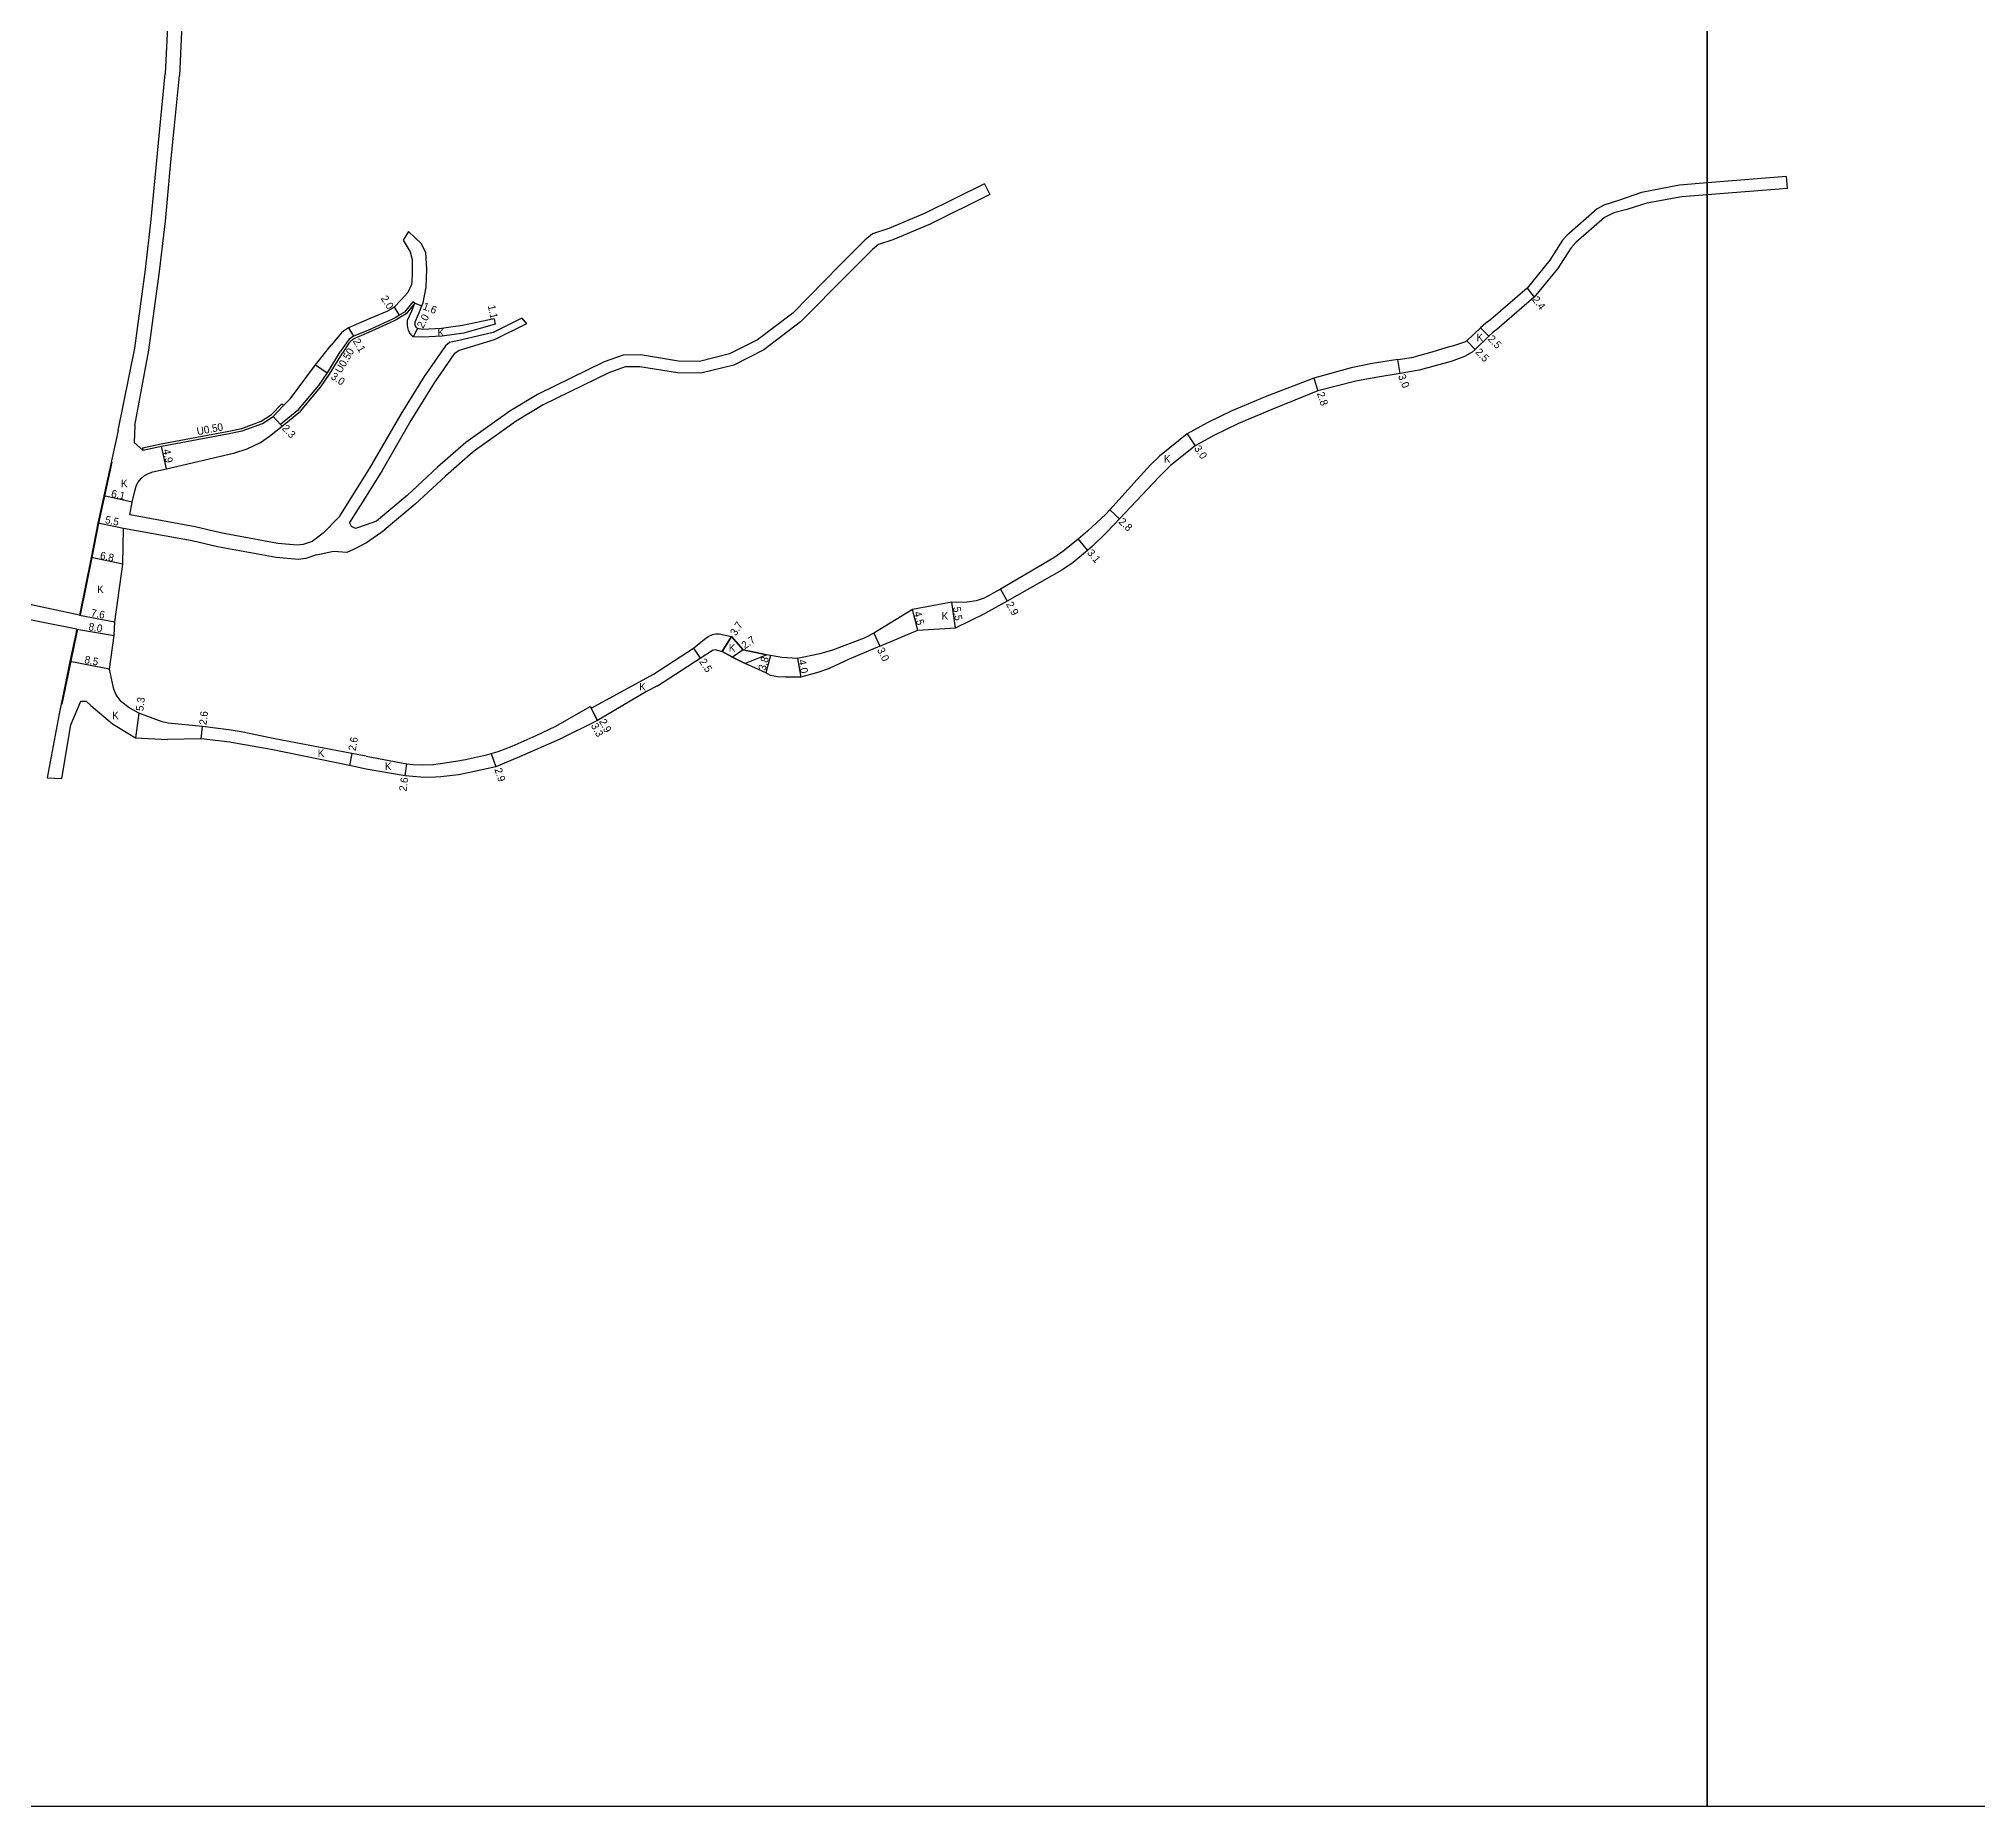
# Model space of a CAD drawing. Header units: metres. Extents: x -8000 to -4000, y -96000 to -93000.
# Drawn here: x -5951.5 to -5543.1, y -96000 to -95627.6 of the extents above; entities that cross this region are included whole.
import ezdxf

# ---------------------------------------------------------------- set-up
doc = ezdxf.new("R2010")
doc.units = ezdxf.units.M
doc.header["$LTSCALE"] = 2.5
for name, color, linetype in [('側溝・桝', 7, 'Continuous'), ('図郭', 7, 'Continuous'), ('幅員', 7, 'Continuous'), ('歩道・分離帯・安全施設', 7, 'Continuous'), ('舗装', 7, 'Continuous'), ('道路', 7, 'Continuous')]:
    doc.layers.add(name, color=color, linetype=linetype)
doc.styles.get("Standard").update_dxf_attribs({"font": ''})
doc.styles.get('Standard').set_extended_font_data('@MS PGothic')

msp = doc.modelspace()

# ---------------------------------------------------------------- linework, layer by layer
at = {"layer": '側溝・桝'}
for points in [[(-5872.27, -95683.34), (-5874.09, -95685.59), (-5875.27, -95686.31), (-5876.02, -95686.77), (-5876.71, -95687.15), (-5881.34, -95689.25), (-5882.52, -95689.74)], [(-5882.52, -95689.74), (-5884.94, -95690.75), (-5885.72, -95691.32), (-5886.12, -95691.76), (-5887.51, -95693.84)], [(-5900.22, -95709.25), (-5896.35, -95706.06), (-5892.07, -95700.97), (-5890.24, -95698.26), (-5887.51, -95693.84)], [(-5929.64, -95713.81), (-5925.7, -95712.97), (-5911.77, -95710.36), (-5908.71, -95709.76), (-5904.58, -95708.22), (-5902.42, -95706.79), (-5900.26, -95704.56)], [(-5899.9, -95704.91), (-5900.26, -95704.56)], [(-5929.64, -95713.81), (-5929.54, -95714.29)]]:
    msp.add_lwpolyline(points, dxfattribs=at)
at = {"layer": '図郭'}
for points in [[(-6400, -96000), (-5600, -96000), (-5600, -95400), (-6400, -95400)], [(-5600, -96000), (-4800, -96000), (-4800, -95400), (-5600, -95400)]]:
    msp.add_lwpolyline(points, close=True, dxfattribs=at)
at = {"layer": '幅員'}
for points in [[(-5637.92, -95680.16), (-5636.46, -95682.07)], [(-5876.58, -95684.18), (-5875.53, -95685.88)], [(-5872.27, -95683.34), (-5870.78, -95683.92)], [(-5886.24, -95688.5), (-5885.18, -95690.31)], [(-5871.65, -95688.65), (-5872.56, -95690.43)], [(-5855.55, -95686.65), (-5855.32, -95687.73)], [(-5647.73, -95688.51), (-5646, -95690.31)], [(-5650.62, -95691.29), (-5648.88, -95693.09)], [(-5893.18, -95696.36), (-5890.69, -95698.04)], [(-5664.66, -95698.13), (-5665.19, -95695.18)], [(-5682.87, -95699.12), (-5682, -95701.78)], [(-5902.1, -95707.18), (-5900.55, -95708.88)], [(-5709.54, -95710.88), (-5707.87, -95713.37)], [(-5924.58, -95718.25), (-5925.6, -95713.46)], [(-5931.8, -95725.25), (-5937.75, -95723.95)], [(-5725.84, -95726.86), (-5723.8, -95728.78)], [(-5933.61, -95730.78), (-5939, -95729.66)], [(-5732.52, -95733.03), (-5730.54, -95735.42)], [(-5933.78, -95738.33), (-5940.44, -95736.92)], [(-5748.85, -95743.58), (-5747.44, -95746.11)], [(-5758.34, -95751.74), (-5759.14, -95746.3)], [(-5942.9, -95749.07), (-5935.43, -95750.45)], [(-5766.29, -95752.25), (-5767.4, -95747.88)], [(-5943.47, -95751.99), (-5935.59, -95753.35)], [(-5805.55, -95753.58), (-5807.51, -95756.72)], [(-5775.58, -95752.89), (-5774.26, -95755.59)], [(-5936.55, -95760.47), (-5944.89, -95758.8)], [(-5813.52, -95756.05), (-5812.15, -95758.14)], [(-5803.11, -95756.35), (-5805.31, -95757.91)], [(-5797.31, -95757.58), (-5798.32, -95761.24)], [(-5791.62, -95758.19), (-5790.9, -95762.13)], [(-5930.41, -95769.68), (-5931.05, -95774.94)], [(-5835.31, -95768.34), (-5833.76, -95771.25)], [(-5833.76, -95771.25), (-5835.12, -95768.69)], [(-5917.24, -95775.14), (-5916.96, -95772.55)], [(-5885.53, -95778.21), (-5886, -95780.76)], [(-5874.29, -95782.95), (-5873.91, -95780.38)], [(-5856.13, -95778.24), (-5855.21, -95780.99)]]:
    msp.add_lwpolyline(points, dxfattribs=at)
at = {"layer": '歩道・分離帯・安全施設'}
for points in [[(-5936.05, -95716.84), (-5937.61, -95723.98), (-5938.85, -95729.69), (-5940.29, -95736.95), (-5942.75, -95749.1)], [(-5943.33, -95752.03), (-5946.59, -95767.81)]]:
    msp.add_lwpolyline(points, dxfattribs=at)
at = {"layer": '道路'}
for points in [[(-5923.51, -95556.6), (-5923.08, -95589.82), (-5923.87, -95615.24), (-5924.83, -95635.05)], [(-5920.51, -95556.57), (-5920.08, -95589.85), (-5920.87, -95615.35), (-5921.84, -95635.34)], [(-5925.96, -95646.6), (-5924.83, -95635.05)], [(-5922.94, -95646.6), (-5921.84, -95635.34)], [(-5934.73, -95710.13), (-5931.2, -95692.78), (-5929.01, -95676.25), (-5927.78, -95665.73), (-5926.61, -95653.27), (-5925.96, -95646.6)], [(-5931.24, -95709.09), (-5928.24, -95693.25), (-5926.04, -95676.63), (-5924.79, -95666.05), (-5923.62, -95653.59), (-5922.94, -95646.6)], [(-5583.31, -95656.68), (-5600, -95657.98)], [(-5583.12, -95659.17), (-5583.31, -95656.68)], [(-5752.23, -95658.21), (-5764.75, -95664.4), (-5772.41, -95667.62), (-5775.81, -95668.75), (-5777.42, -95670.06)], [(-5751.12, -95660.46), (-5763.71, -95666.68), (-5771.53, -95669.96), (-5774.59, -95670.98), (-5775.85, -95672)], [(-5752.23, -95658.21), (-5751.12, -95660.46)], [(-5600, -95657.98), (-5605.83, -95658.44), (-5613.82, -95660.01), (-5618.47, -95661.62), (-5621.77, -95662.71), (-5623.2, -95663.46), (-5629.57, -95669.06), (-5630.45, -95670.04), (-5633.17, -95674.3), (-5637.92, -95680.16)], [(-5600, -95660.49), (-5605.36, -95660.91), (-5612.7, -95662.29), (-5616.94, -95663.6), (-5619.66, -95664.28), (-5621.65, -95665.26), (-5627.67, -95670.57), (-5628.75, -95671.75), (-5631.57, -95676.1), (-5636.46, -95682.07)], [(-5583.12, -95659.17), (-5600, -95660.49)], [(-5777.42, -95670.06), (-5782.69, -95675.31), (-5792.63, -95685.42), (-5800.06, -95691.05), (-5805.95, -95694.04), (-5812.26, -95695.61), (-5816.7, -95695.52), (-5824.68, -95694.24), (-5828.33, -95694.29), (-5832.36, -95695.68), (-5846.4, -95702.58), (-5852.23, -95706.11), (-5861.48, -95712.71), (-5867.44, -95717.92), (-5873.83, -95723.83), (-5880.33, -95729.25)], [(-5873.55, -95668.21), (-5874.68, -95670.06)], [(-5874.68, -95670.06), (-5873.19, -95672.55), (-5872.82, -95674.15), (-5872.79, -95677.13)], [(-5869.83, -95679.94), (-5869.69, -95676.16), (-5869.9, -95672.68), (-5870.92, -95670.75), (-5873.55, -95668.21)], [(-5775.85, -95672), (-5780.91, -95677.07), (-5790.98, -95687.3), (-5798.73, -95693.18), (-5805.07, -95696.4), (-5811.98, -95698.11), (-5816.93, -95698.01), (-5824.86, -95696.74), (-5827.9, -95696.78), (-5831.4, -95697.99), (-5845.2, -95704.78), (-5850.86, -95708.2), (-5859.93, -95714.67), (-5865.77, -95719.78), (-5872.19, -95725.71), (-5878.73, -95731.17)], [(-5872.79, -95677.13), (-5872.84, -95678.69), (-5872.97, -95679.39)], [(-5872.97, -95679.39), (-5873.74, -95681.06), (-5875.09, -95682.66), (-5876.58, -95684.18)], [(-5870.51, -95683.23), (-5869.83, -95679.94)], [(-5637.92, -95680.16), (-5645.57, -95686.78), (-5646.64, -95687.57), (-5647.73, -95688.51)], [(-5636.46, -95682.07), (-5644.34, -95688.85), (-5645.11, -95689.44), (-5646, -95690.31)], [(-5872.66, -95683.02), (-5874.42, -95685.2), (-5875.53, -95685.88), (-5876.24, -95686.32), (-5876.98, -95686.72), (-5881.54, -95688.79), (-5882.52, -95689.2)], [(-5876.58, -95684.18), (-5877.21, -95684.62), (-5878.11, -95685.1), (-5882.38, -95686.86), (-5882.52, -95686.92)], [(-5855.32, -95687.73), (-5861.93, -95689.65), (-5866.45, -95690.27), (-5870.61, -95690.47), (-5872.56, -95690.43), (-5873, -95690.01), (-5873.35, -95689.54), (-5873.6, -95689.05), (-5873.75, -95688.47), (-5873.81, -95687.89), (-5873.82, -95687.23), (-5873.77, -95686.89), (-5872.9, -95684.92), (-5872.27, -95683.34)], [(-5872.27, -95683.34), (-5872.66, -95683.02)], [(-5855.55, -95686.65), (-5862.2, -95688.07), (-5866.59, -95688.68), (-5870.6, -95688.87), (-5871.65, -95688.65), (-5871.9, -95688.49), (-5872.11, -95688.21), (-5872.19, -95687.95), (-5872.2, -95687.78), (-5872.19, -95687.3), (-5872.18, -95687.26), (-5871.41, -95685.52), (-5870.78, -95683.92)], [(-5870.78, -95683.92), (-5870.51, -95683.23)], [(-5849.68, -95686.48), (-5855.76, -95689.52), (-5863.25, -95691.25)], [(-5849.68, -95686.48), (-5848.73, -95687.68)], [(-5882.52, -95686.92), (-5886.24, -95688.5), (-5887.26, -95689.2), (-5887.66, -95689.56), (-5889.86, -95692.18)], [(-5882.52, -95689.2), (-5885.18, -95690.31), (-5886.05, -95690.95), (-5886.52, -95691.45), (-5887.94, -95693.58)], [(-5848.73, -95687.68), (-5855.5, -95691.05), (-5862.93, -95693.32)], [(-5855.55, -95686.65), (-5855.32, -95687.73)], [(-5647.73, -95688.51), (-5650.62, -95691.29)], [(-5647.73, -95688.51), (-5650.62, -95691.29)], [(-5646, -95690.31), (-5648.88, -95693.09)], [(-5646, -95690.31), (-5648.88, -95693.09)], [(-5929.54, -95714.29), (-5925.6, -95713.46), (-5911.68, -95710.86), (-5908.58, -95710.24), (-5904.35, -95708.67), (-5902.1, -95707.18), (-5899.9, -95704.91), (-5898.46, -95703.42), (-5893.18, -95696.36), (-5889.86, -95692.18)], [(-5900.55, -95708.88), (-5900.53, -95708.86), (-5896.7, -95705.7), (-5892.47, -95700.67), (-5890.66, -95697.99), (-5887.94, -95693.58)], [(-5863.25, -95691.25), (-5864.97, -95691.62), (-5865.8, -95692.32), (-5870.26, -95698.75), (-5875.2, -95706.72), (-5878.29, -95712.09)], [(-5862.93, -95693.32), (-5863.84, -95693.93), (-5863.94, -95694.01), (-5868.17, -95700.12), (-5873.07, -95708.04), (-5876.12, -95713.34)], [(-5665.19, -95695.18), (-5661.77, -95694.68)], [(-5650.62, -95691.29), (-5651.11, -95691.57), (-5653.2, -95692.26), (-5655.04, -95692.71), (-5658.04, -95693.65), (-5661.77, -95694.68)], [(-5648.88, -95693.09), (-5649.49, -95693.64), (-5651.1, -95694.58), (-5653.93, -95695.61), (-5660.71, -95697.45)], [(-5665.19, -95695.18), (-5670.56, -95696.08), (-5674.98, -95696.96), (-5682.87, -95699.12), (-5692.8, -95702.95), (-5700.14, -95706.02), (-5705.34, -95708.57), (-5709.54, -95710.88), (-5715.35, -95715.57), (-5717.28, -95717.42), (-5720.09, -95720.45), (-5725.84, -95726.86), (-5726.65, -95727.76), (-5730.56, -95731.4), (-5732.52, -95733.03), (-5735.71, -95735.68), (-5737.61, -95736.99), (-5748.85, -95743.58), (-5752.3, -95745.49), (-5753.99, -95746.03), (-5755.88, -95746.36), (-5758.06, -95746.39), (-5759.14, -95746.3), (-5767.4, -95747.88), (-5775.58, -95752.89)], [(-5664.66, -95698.13), (-5669.8, -95698.97), (-5673.99, -95699.77), (-5682, -95701.78), (-5691.68, -95705.73), (-5698.76, -95708.7), (-5703.96, -95711.23), (-5707.87, -95713.37), (-5713.03, -95717.55), (-5715.47, -95719.89), (-5717.9, -95722.51), (-5723.8, -95728.78), (-5724.87, -95729.91), (-5726.72, -95731.84), (-5729.51, -95734.56), (-5730.54, -95735.42), (-5733.57, -95737.94), (-5735.94, -95739.58), (-5747.44, -95746.11), (-5752, -95748.66)], [(-5660.71, -95697.45), (-5664.66, -95698.13)], [(-5934.73, -95710.13), (-5937.75, -95723.95), (-5939, -95729.66), (-5940.44, -95736.92), (-5942.9, -95749.07)], [(-5932.29, -95727.96), (-5931.8, -95725.25), (-5931.18, -95722.69), (-5930.92, -95721.9), (-5930.59, -95721.15), (-5930.54, -95721.08), (-5929.9, -95720.27), (-5929.21, -95719.67), (-5928.35, -95719.23), (-5927.45, -95718.87), (-5924.58, -95718.25), (-5910.16, -95714.87), (-5907.56, -95714.02), (-5904.76, -95712.67), (-5902.88, -95711.32), (-5900.22, -95709.25)], [(-5931.24, -95709.09), (-5931.39, -95712.7), (-5929.54, -95714.29)], [(-5900.55, -95708.88), (-5900.22, -95709.25)], [(-5878.29, -95712.09), (-5881.28, -95717.27), (-5882.52, -95719.25)], [(-5876.12, -95713.34), (-5879.14, -95718.56), (-5882.52, -95723.97)], [(-5882.52, -95719.25), (-5888.25, -95728.42)], [(-5882.52, -95723.97), (-5886, -95729.54)], [(-5935.43, -95750.45), (-5933.78, -95738.33), (-5933.61, -95730.78)], [(-5892.94, -95736.37), (-5895.18, -95737.11), (-5896.76, -95737.32), (-5901.48, -95736.94), (-5913.8, -95734.67), (-5919.13, -95733.43), (-5933.61, -95730.78)], [(-5893.88, -95733.52), (-5895.79, -95734.15), (-5897.02, -95734.29), (-5901.08, -95733.96), (-5913.19, -95731.73), (-5918.52, -95730.49), (-5932.29, -95727.96)], [(-5888.25, -95728.42), (-5891.56, -95731.77), (-5893.88, -95733.52)], [(-5882.52, -95730.02), (-5884.71, -95730.79), (-5885.56, -95730.41), (-5886, -95729.54)], [(-5880.33, -95729.25), (-5882.52, -95730.02)], [(-5882.52, -95733.81), (-5882.45, -95733.77), (-5878.73, -95731.17)], [(-5892.94, -95736.37), (-5889.34, -95735.55), (-5886.52, -95735.8), (-5885.1, -95735.14), (-5882.52, -95733.81)], [(-5942.9, -95749.07), (-5969.51, -95743.4)], [(-5942.9, -95749.07), (-5969.51, -95743.4)], [(-5943.47, -95751.99), (-5969.77, -95746.84)], [(-5943.47, -95751.99), (-5969.77, -95746.84)], [(-5901.71, -95775.12), (-5908.83, -95773.62), (-5910.95, -95773.26), (-5916.96, -95772.55), (-5924.17, -95771.85), (-5925.48, -95771.56), (-5930.41, -95769.68), (-5932.61, -95768.43), (-5934.08, -95767.22), (-5935.14, -95765.88), (-5935.63, -95764.63), (-5935.9, -95763.4), (-5936.55, -95760.47), (-5935.59, -95753.35), (-5935.43, -95750.45)], [(-5774.26, -95755.59), (-5766.29, -95752.25), (-5758.34, -95751.74), (-5752, -95748.66)], [(-5943.47, -95751.99), (-5944.89, -95758.8), (-5945.55, -95761.99)], [(-5882.52, -95778.78), (-5873.91, -95780.38), (-5872.57, -95780.52), (-5870.69, -95780.59), (-5868.32, -95780.51), (-5863.62, -95779.86), (-5861.58, -95779.49), (-5857.14, -95778.51), (-5856.13, -95778.24), (-5854.72, -95777.77), (-5851.71, -95776.64), (-5846.67, -95774.43), (-5842.56, -95772.45), (-5835.31, -95768.34), (-5835.12, -95768.69), (-5828.78, -95765.25), (-5821.98, -95761.5), (-5813.52, -95756.05), (-5811.21, -95754.11), (-5810.45, -95753.58), (-5809.57, -95753.14), (-5808.86, -95752.97), (-5808.1, -95752.99), (-5805.55, -95753.58)], [(-5798.12, -95757.44), (-5803.11, -95756.35), (-5805.55, -95753.58)], [(-5798.12, -95757.44), (-5803.11, -95756.35), (-5805.55, -95753.58)], [(-5774.26, -95755.59), (-5780.75, -95758.34), (-5784.96, -95760.31), (-5787.17, -95761.08), (-5790.9, -95762.13), (-5794.13, -95762.14), (-5795.78, -95762.06), (-5797.32, -95761.75), (-5798.32, -95761.24), (-5802.63, -95759.26)], [(-5775.58, -95752.89), (-5777.57, -95753.9), (-5784.28, -95756.45), (-5786.95, -95757.19), (-5791.62, -95758.19), (-5794.93, -95757.99), (-5797.31, -95757.58), (-5798.12, -95757.44)], [(-5821.13, -95763.92), (-5812.15, -95758.14), (-5809.52, -95756.46), (-5809.06, -95756.27), (-5807.51, -95756.72)], [(-5807.51, -95756.72), (-5805.31, -95757.91), (-5802.63, -95759.26)], [(-5807.51, -95756.72), (-5805.31, -95757.91), (-5802.63, -95759.26)], [(-5945.55, -95761.99), (-5947.18, -95769.85)], [(-5821.13, -95763.92), (-5823.44, -95765.17), (-5833.76, -95771.25), (-5841.81, -95775.26), (-5850.16, -95778.89), (-5855.21, -95780.99), (-5860.64, -95782.23), (-5863.02, -95782.67), (-5866.76, -95783.15), (-5868.98, -95783.24), (-5871.06, -95783.21), (-5874.29, -95782.95), (-5882.52, -95781.48)], [(-5944.73, -95772.18), (-5942.62, -95767.17), (-5941.44, -95767.15)], [(-5941.44, -95767.15), (-5940.49, -95768.13), (-5935.94, -95771.97), (-5931.05, -95774.94), (-5924.31, -95775.24)], [(-5947.18, -95769.85), (-5949.72, -95783.36)], [(-5946.61, -95783.47), (-5944.73, -95772.18)], [(-5902.47, -95777.4), (-5909.35, -95776.14), (-5911.2, -95775.85), (-5917.24, -95775.14), (-5924.31, -95775.24)], [(-5882.52, -95778.78), (-5885.53, -95778.21), (-5901.71, -95775.12)], [(-5882.52, -95781.48), (-5886, -95780.76), (-5902.47, -95777.4)], [(-5949.72, -95783.36), (-5946.61, -95783.47)]]:
    msp.add_lwpolyline(points, dxfattribs=at)
for points in [[(-5650.62, -95691.29), (-5647.73, -95688.51), (-5646, -95690.31), (-5648.88, -95693.09)], [(-5807.51, -95756.72), (-5805.55, -95753.58), (-5803.11, -95756.35), (-5798.12, -95757.44), (-5802.63, -95759.26), (-5805.31, -95757.91)]]:
    msp.add_lwpolyline(points, close=True, dxfattribs=at)

# ---------------------------------------------------------------- texts
at = {"layer": '側溝・桝'}
for rotation, p in [(59.4456, (-5887.77, -95698.22)), (10.5918, (-5918.02, -95711.15))]:
    msp.add_text('U0.50', height=1.6, rotation=rotation, dxfattribs=at).set_placement(p)
at = {"layer": '幅員'}
for s, rotation, p in [('2.0', 302, (-5879.48, -95682.33)), ('2.4', 307.4186, (-5636.97, -95682.6)), ('2.0', 62.8212, (-5870.49, -95688.77)), ('1.6', 338.8351, (-5870.72, -95684.59)), ('1.1', 282.0898, (-5856.88, -95683.89)), ('2.5', 313.8845, (-5646.33, -95690.98)), ('2.1', 300, (-5885.33, -95691.34)), ('2.5', 313.8845, (-5648.95, -95693.76)), ('3.0', 326, (-5890.08, -95699.13)), ('3.0', 290.8212, (-5665.15, -95698.66)), ('2.8', 288.1936, (-5682.23, -95702.34)), ('2.3', 313, (-5900.34, -95709.81)), ('4.9', 281.9764, (-5925.32, -95714.27)), ('3.0', 303.8588, (-5708.17, -95713.95)), ('6.1', 347.6679, (-5936.32, -95724.16)), ('5.5', 348.2091, (-5937.6, -95729.66)), ('2.8', 316.7444, (-5724.12, -95729.55)), ('3.1', 309.7482, (-5730.72, -95736)), ('6.8', 348.0071, (-5938.65, -95737.2)), ('7.6', 349.5459, (-5940.56, -95749.31)), ('5.5', 278.306, (-5758.87, -95747.42)), ('2.9', 299.0579, (-5747.75, -95746.76)), ('8.0', 350.2561, (-5941.07, -95752.22)), ('3.7', 58.1139, (-5804.59, -95753.54)), ('4.5', 284.2587, (-5767.14, -95748.49)), ('2.7', 35.2231, (-5802.73, -95756.29)), ('3.0', 296.0274, (-5774.91, -95756.37)), ('8.5', 348.6051, (-5941.93, -95759.14)), ('2.5', 303.2324, (-5812.41, -95758.86)), ('3.8', 74.54, (-5798.41, -95760.87)), ('4.0', 280.3478, (-5791.45, -95758.57)), ('5.3', 83.0653, (-5929.44, -95769.34)), ('2.6', 83.7717, (-5916.11, -95772.26)), ('3.3', 298.0202, (-5835.2, -95772.33)), ('2.9', 298.0202, (-5833.48, -95771.43)), ('2.6', 79.4562, (-5884.72, -95777.76)), ('2.6', 81.5303, (-5874.02, -95786.25)), ('2.9', 288.3864, (-5855.5, -95781.55))]:
    msp.add_text(s, height=1.6, rotation=rotation, dxfattribs=at).set_placement(p)
at = {"layer": '舗装'}
for p in [(-5867.46, -95690.29), (-5648.58, -95691.34), (-5714.47, -95716.95), (-5934.14, -95722.12), (-5939.16, -95744.42), (-5761.27, -95750.02), (-5806.12, -95756.74), (-5824.99, -95764.93), (-5936, -95770.99), (-5892.7, -95778.92), (-5878.57, -95781.68)]:
    msp.add_text('K', height=1.6, dxfattribs=at).set_placement(p)

doc.saveas('drawing.dxf')
